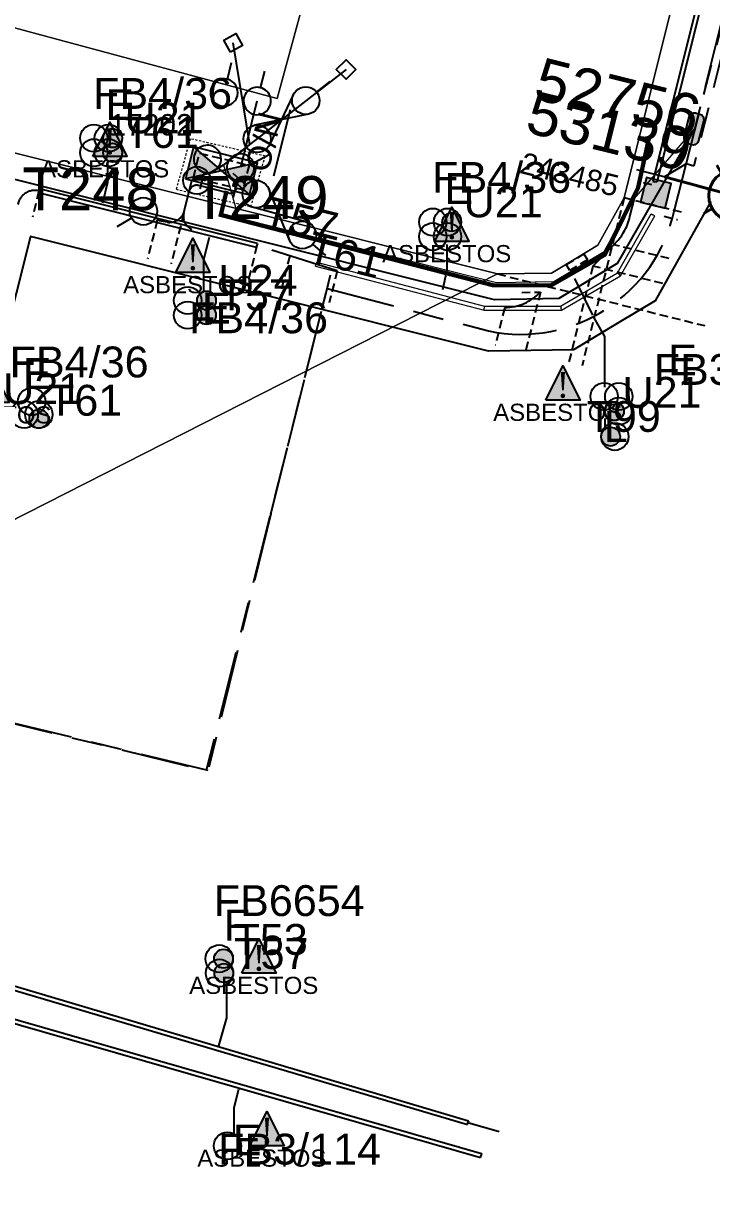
# Model space of a CAD drawing. Header units: metres. Extents: x 313711 to 315840, y 6256069 to 6257554.
# Drawn here: x 315289.8 to 315330, y 6256413.3 to 6256482.2 of the extents above; entities that cross this region are included whole.
import ezdxf
from ezdxf.enums import TextEntityAlignment as Align

# ---------------------------------------------------------------- set-up
doc = ezdxf.new("R2010")
doc.units = ezdxf.units.M
for name, pattern in [('Cable Exist UG', [8.2, 4, -1.2, 1.8, -1.2]), ('DASHED', [0.75, 0.5, -0.25]), ('HIDDEN', [0.375, 0.25, -0.125]), ('HIDDEN2', [0.1875, 0.125, -0.0625])]:
    doc.linetypes.add(name, pattern=pattern)
doc.layers.get('0').update_dxf_attribs({"color": 6})
for name, color, linetype in [('_User DUCT CONFIGS', 7, 'Continuous'), ('_User EARTHING', 7, 'Continuous'), ('Duct_SP_EXT', 7, 'Continuous'), ('Equip_HV_EXT', 7, 'Continuous'), ('Equip_LV_EXT', 7, 'Continuous'), ('Equip_SP_HV_NEW', 2, 'Continuous'), ('Equip_SP_SL_EXT', 7, 'Continuous'), ('Mains_HV_EXT', 7, 'Continuous'), ('Mains_HV_MOD', 3, 'Continuous'), ('Mains_HV_NEW_U72', 2, 'Continuous'), ('Mains_LV_EXT', 7, 'Continuous'), ('Mains_SL_EXT', 7, 'Continuous'), ('Services_SP_EXT', 7, 'Continuous'), ('Sub_SP_EXT', 7, 'Continuous'), ('SupportsUG_SP_LV_SL_EXT', 7, 'Continuous'), ('Trench_SP_EXT', 7, 'Continuous'), ('Trench_SP_NEW', 2, 'Continuous'), ('UG_Details_SP_MISC', 7, 'Continuous')]:
    doc.layers.add(name, color=color, linetype=linetype)
doc.layers.add('Cadastre Land Parcels_SP_EXT', color=9, linetype='Continuous', lineweight=5)
doc.layers.add('Cadastre Other Property_SP_EXT', color=9, linetype='HIDDEN', lineweight=5)
doc.layers.add('UNKNOWN_FEATURES', color=1, linetype='DASHED', plot=False)
doc.styles.add('COLUMN_LABEL', font='arial.ttf')
doc.styles.add('iecARIAL', font='arial.ttf', dxfattribs={"height": 2})
doc.styles.add('iecNAME', font='times.ttf')
doc.styles.add('POLE_LABEL', font='arial.ttf')
doc.styles.get("Standard").update_dxf_attribs({"font": 'arial.ttf'})
doc.styles.add('SWITCH_LABEL', font='arial.ttf', dxfattribs={"height": 2.5})
doc.linetypes.add('Cable New UG', pattern='A,7,-0.25,["x",Standard,S=2,R=0,X=0.2,Y=-0.8],-2.1', length=9.35)
doc.linetypes.add('Cable P UG', pattern='A,6,-0.5,["P",Standard,S=1.7,R=0,X=0.5,Y=-1],-2.9', length=9.4)
doc.linetypes.add('IE Trench HV', pattern='A,7,-0.2,["/",Standard,S=3,R=0,X=0.6,Y=-1.4],-2.5', length=9.7)

# ---------------------------------------------------------------- blocks, each defined once
blk = doc.blocks.new('SUB_PADMOUNT_EXT')
for points in [[(0, 0), (-3.84, 1.92), (-3.84, -1.92)], [(0, 0), (3.84, 1.92), (3.84, -1.92)]]:
    blk.add_hatch(color=256).paths.add_polyline_path(points)
for p, q in [((3.84, 1.92), (-3.84, -1.92)), ((-3.84, 1.92), (3.84, -1.92))]:
    blk.add_line(p, q)
blk.add_lwpolyline([(-3.84, -1.92), (3.84, -1.92), (3.84, 1.92), (-3.84, 1.92)], close=True)
for tag, height, flags, p in [('ASSET_NUM', 3.5, 8, (2, 2)), ('STREET_CODE', 0.2, 9, (1.5, 0)), ('CONSTRUCTED_VOLTAGE', 0.2, 9, (1.5, -0.2)), ('OPERATING_VOLTAGE', 0.2, 9, (1.5, -0.6)), ('ORIENTATION', 0.2, 9, (1.5, -0.8)), ('OWNED_BY', 0.2, 9, (1.5, -1)), ('OPERATED_BY', 0.2, 9, (1.5, -1.2)), ('NO_PHASES', 0.2, 9, (1.5, -0.4)), ('MAINTAINED_BY', 0.2, 9, (1.5, -1.4)), ('SECONDARY_VOLTAGE', 0.2, 9, (1.5, -1.6)), ('STATE', 0.2, 9, (1.5, -1.8)), ('SUBSTATION_TYPE', 0.2, 9, (1.5, -2.2)), ('PARENT', 0.2, 9, (1.5, -2)), ('USAGE', 0.2, 9, (1.5, -2.4)), ('LEGEND', 0.2, 9, (1.5, -2.6)), ('LOCATION', 0.2, 9, (1.5, -2.8)), ('STREETNAME', 0.2, 9, (1.5, -3)), ('SUBURB', 0.2, 9, (1.5, -3.2)), ('Z', 0.2, 1, (1.5, -3.6)), ('NOTES', 0.2, 9, (1.5, -3.4))]:
    blk.add_attdef(tag, text='', height=height, dxfattribs=dict(flags=flags)).set_placement(p, align=Align.MIDDLE_LEFT)
blk = doc.blocks.new('COLUMN_EXT')
blk.add_hatch(color=256).paths.add_polyline_path([(-1.49, 1.48), (-1.49, -1.49), (1.48, -1.49), (1.48, 1.48)])
blk.add_lwpolyline([(-1.49, -1.49), (1.48, -1.49), (1.48, 1.48), (-1.49, 1.48)], close=True)
for tag, height, style, flags, p in [('ASSET_NUM', 2.5, 'COLUMN_LABEL', 8, (2, 2)), ('STRUCTURE_PLANT_NUMBER', 0.2, 'POLE_LABEL', 9, (1.81, 0.03)), ('STREET_CODE', 0.2, 'COLUMN_LABEL', 9, (1.81, -0.2))]:
    blk.add_attdef(tag, text='', height=height, dxfattribs=dict(style=style, flags=flags)).set_placement(p, align=Align.MIDDLE_LEFT)
at = {"flags": 9}
for tag, p in [('COLUMN_TYPE', (1.81, -0.4)), ('OWNED_BY', (1.81, -0.6)), ('STATE', (1.81, -0.8)), ('USAGE', (1.81, -1)), ('LEGEND', (1.81, -1.2)), ('LOCATION', (1.81, -1.4)), ('STREETNAME', (1.81, -1.6)), ('SUBURB', (1.81, -1.8)), ('NOTES', (1.81, -2))]:
    blk.add_attdef(tag, text='', height=0.2, dxfattribs=at).set_placement(p, align=Align.MIDDLE_LEFT)
at = {"flags": 1}
blk.add_attdef('Z', (1.81, -2.35), '', height=0.2, dxfattribs=at)
blk = doc.blocks.new('DUCT_EXT')
blk.add_circle((0, 0.8), 0.8)
at = {"flags": 1}
blk.add_attdef('Z', (0, 0), '', height=0.2, dxfattribs=at)
at = {"flags": 9}
for tag, p in [('DUCT_CODE', (0, 0)), ('XSECT_TYPE', (0, -0.2)), ('STATE', (0, -0.6)), ('FB_REFERENCE', (0, -0.4)), ('NOTES', (0, -0.8))]:
    blk.add_attdef(tag, text='', height=0.2, dxfattribs=at).set_placement(p, align=Align.MIDDLE_LEFT)
blk = doc.blocks.new('SL_LANTERN_EXT')
at = {"lineweight": 40}
for p, q in [((0, 1.968), (0, 6.468)), ((-1.459, 5.676), (-1.061, 5.278)), ((1.458, 5.676), (1.06, 5.278)), ((-2.25, 4.218), (2.25, 4.218)), ((-1.459, 2.759), (-1.061, 3.157)), ((1.458, 2.759), (1.06, 3.157)), ((0, 0), (0, 2.721))]:
    blk.add_line(p, q, dxfattribs=at)
blk.add_circle((0, 4.218), 1.5, dxfattribs=at)
at = {"style": 'iecARIAL', "flags": 8}
blk.add_attdef('ASSET_NUM', (1.5, 1.5), '', height=2.5, dxfattribs=at)
for tag, p, height, flags in [('CONSTRUCTED_VOLTAGE', (0.981, -0.653), 0.2, 9), ('CONTROL_TYPE', (0.981, -0.853), 0.2, 9), ('LANTERN_PURPOSE', (0.981, -1.053), 0.2, 9), ('LANTERN_TYPE', (0.981, -1.253), 0.2, 9), ('NO_PHASES', (0.981, -1.453), 0.2, 9), ('LNUMBER', (2.181, -3.253), 2.5, 8), ('OPERATING_VOLTAGE', (0.981, -1.653), 0.2, 9), ('ORIENTATION', (0.981, -1.853), 0.2, 9), ('OWNED_BY', (0.981, -2.053), 0.2, 9), ('STATE', (0.981, -2.253), 0.2, 9), ('CEXIST', (0.981, -2.653), 0.2, 9), ('CNEW', (0.981, -2.853), 0.2, 9), ('USAGE', (0.981, -2.453), 0.2, 9), ('CNUMBER', (0.981, -3.053), 0.2, 9), ('CREMOVE', (0.981, -3.253), 0.2, 9), ('CREPLACE', (0.981, -3.453), 0.2, 9), ('LKINGHEIGHT', (0.981, -3.653), 0.2, 9), ('LBRACKET', (0.981, -3.853), 0.2, 9), ('LBRACKETVOCAB', (0.981, -4.053), 0.2, 9), ('LCATEGORY', (0.981, -4.253), 0.2, 9), ('LCHARGE1', (0.981, -4.453), 0.2, 9), ('LCHARGE1PERCENT', (0.981, -4.653), 0.2, 9), ('LCHARGE2', (0.981, -4.853), 0.2, 9), ('LCHARGE2PERCENT', (0.981, -5.053), 0.2, 9), ('LCHARGE3', (0.981, -5.253), 0.2, 9), ('LCHARGE3PERCENT', (0.981, -5.453), 0.2, 9), ('LEXIST', (0.981, -5.653), 0.2, 9), ('LLAMP', (0.981, -5.853), 0.2, 9), ('LLAMPVOCAB', (0.981, -6.053), 0.2, 9), ('LMAST', (0.981, -6.253), 0.2, 9), ('LMASTVOCAB', (0.981, -6.453), 0.2, 9), ('LNEW', (0.981, -6.653), 0.2, 9), ('LANTNUMBER', (0.981, -6.853), 0.2, 9), ('LOUTREACH', (0.981, -7.253), 0.2, 9), ('LOUTREACHVOCAB', (0.981, -7.453), 0.2, 9), ('LRATECODE', (0.981, -7.653), 0.2, 9), ('LREMOVE', (0.981, -7.853), 0.2, 9), ('LREPLACE', (0.981, -8.053), 0.2, 9), ('LTYPE', (0.981, -8.253), 0.2, 9), ('LTYPEVOCAB', (0.981, -8.453), 0.2, 9), ('LEGEND', (0.981, -8.653), 0.2, 9), ('LOCATION', (0.981, -8.853), 0.2, 9), ('NOTES', (0.981, -9.053), 0.2, 9), ('STREETNAME', (0.981, -9.253), 0.2, 9), ('SUBURB', (0.981, -9.453), 0.2, 1)]:
    blk.add_attdef(tag, p, '', height=height, dxfattribs=dict(flags=flags))
blk = doc.blocks.new('CCP_EXT')
at = {"flags": 9}
for tag, p in [('USAGE', (0, -1.2)), ('LEGEND', (0, -1.4)), ('STATE', (0, -1.8)), ('LIFE_SUPPORT', (0, -1.6)), ('NOTES', (0, -2))]:
    blk.add_attdef(tag, text='', height=0.2, dxfattribs=at).set_placement(p, align=Align.MIDDLE_LEFT)
blk.add_wipeout([(0, 0.566), (0.566, 0), (0, -0.566), (-0.566, 0)])
blk.add_lwpolyline([(-0.566, 0), (0, 0.566), (0.566, 0), (0, -0.566), (-0.566, 0)])
at = {"flags": 1}
blk.add_attdef('Z', (0, 0), '', height=0.2, dxfattribs=at)
at = {"flags": 9}
for tag, p in [('CCP_TYPE', (0, 0)), ('OPERATING_VOLTAGE', (0, -0.6)), ('CONSTRUCTED_VOLTAGE', (0, -0.2)), ('NO_PHASES', (0, -0.4)), ('ORIENTATION', (0, -0.8)), ('OWNED_BY', (0, -1))]:
    blk.add_attdef(tag, text='', height=0.2, dxfattribs=at).set_placement(p, align=Align.MIDDLE_LEFT)
blk = doc.blocks.new('WARNING_FEATURE_EXT')
h = blk.add_hatch(color=2)
h.dxf.hatch_style = 1
h.paths.add_polyline_path([(0.001, 1.995), (-0.994, -0.001), (0.997, -0.001)])
at = {"color": 18, "true_color": 0x000000}
blk.add_lwpolyline([(-0.994, -0.001), (0.001, 1.995), (0.997, -0.001)], close=True, dxfattribs=at)
at = {"color": 18, "true_color": 0x000000, "insert": (0.001, 0.872), "char_height": 1.5, "attachment_point": 5, "line_spacing_factor": 1.5, "style": 'iecNAME'}
blk.add_mtext_dynamic_manual_height_columns('!', width=1.5, gutter_width=4, heights=[0], dxfattribs=at)
at = {"color": 2, "flags": 1}
for tag, p in [('STATE', (1.191, 2.008)), ('HAZMAT_ID', (1.191, 0.723))]:
    blk.add_attdef(tag, p, '', height=0.8, dxfattribs=at)
at = {"color": 2}
blk.add_attdef('WARNING_TYPE', text='', height=1, dxfattribs=at).set_placement((-4.067, -1.217), (4.875, -1.217), align=Align.ALIGNED)
at = {"color": 2, "flags": 1}
blk.add_attdef('WARNING_DESC', text='', height=0.8, dxfattribs=at).set_placement((1.191, -0.562), align=Align.MIDDLE_CENTER)
blk = doc.blocks.new('LV_UG_DFUSE_OPEN_EXT')
for points in [[(1, 0), (0, 0)], [(6.2, 0.013), (7.2, 0.013)]]:
    blk.add_lwpolyline(points)
for centre in [(1.8, 0), (5.4, 0.011)]:
    blk.add_circle(centre, 0.8)
at = {"flags": 9}
for tag, p in [('ACTUAL_STATUS', (0, 0)), ('OPERATING_VOLTAGE', (0, -0.6)), ('CONSTRUCTED_VOLTAGE', (0, -0.2)), ('NO_PHASES', (0, -0.4)), ('ORIENTATION', (0, -0.8)), ('STATE', (0, -1)), ('SWITCH_TYPE', (0, -1.2)), ('USAGE', (0, -1.4)), ('NOTES', (0, -1.6))]:
    blk.add_attdef(tag, text='', height=0.2, dxfattribs=at).set_placement(p, align=Align.MIDDLE_LEFT)
at = {"flags": 1}
blk.add_attdef('Z', (0, 0), '', height=0.2, dxfattribs=at)
blk = doc.blocks.new('LV_UG_DFUSE_CLOSED_EXT')
for points in [[(5.04, 0.726), (2.156, -0.717)], [(5.049, -0.707), (2.156, 0.717)], [(1, 0), (0, 0)], [(6.2, 0.013), (7.2, 0.013)]]:
    blk.add_lwpolyline(points)
for centre in [(1.8, 0), (5.4, 0.011)]:
    blk.add_circle(centre, 0.8)
at = {"flags": 9}
for tag, p in [('ACTUAL_STATUS', (0, 0)), ('OPERATING_VOLTAGE', (0, -0.6)), ('CONSTRUCTED_VOLTAGE', (0, -0.2)), ('NO_PHASES', (0, -0.4)), ('ORIENTATION', (0, -0.8)), ('STATE', (0, -1)), ('SWITCH_TYPE', (0, -1.2)), ('USAGE', (0, -1.4)), ('NOTES', (0, -1.6))]:
    blk.add_attdef(tag, text='', height=0.2, dxfattribs=at).set_placement(p, align=Align.MIDDLE_LEFT)
at = {"flags": 1}
blk.add_attdef('Z', (0, 0), '', height=0.2, dxfattribs=at)
blk = doc.blocks.new('SWG_HOLEC_SU_EXT')
blk.add_line((1.8, -2), (5.8, -2))
for points in [[(1.8, -0.8, 1), (1.8, 0.8, 1)], [(5.8, -0.8, 1), (5.8, 0.8, 1)]]:
    blk.add_lwpolyline(points, format="xyb", close=True)
for points in [[(1, 0), (0, 0)], [(6.6, 0), (7.6, 0)]]:
    blk.add_lwpolyline(points)
at = {"style": 'SWITCH_LABEL', "flags": 8}
blk.add_attdef('ASSET_NUM', text='', height=2.5, rotation=179.95437, dxfattribs=at).set_placement((-2.4, 0), align=Align.MIDDLE_LEFT)
at = {"flags": 1}
blk.add_attdef('Z', (0, 0), '', height=0.2, dxfattribs=at)
at = {"flags": 9}
for tag, p in [('ACTUAL_STATUS', (0, -0.4)), ('CONSTRUCTED_VOLTAGE', (0, -0.6)), ('OPERATING_VOLTAGE', (0, -1)), ('ORIENTATION', (0, -1.2)), ('OWNED_BY', (0, -1.4)), ('NO_PHASES', (0, -0.8)), ('STATE', (0, -1.8)), ('SWITCH_TYPE', (0, -2)), ('PARENT', (0, -1.6)), ('STREETNAME', (0, -2.6)), ('SUBURB', (0, -2.8)), ('USAGE', (0, -2.2)), ('LOCATION', (0, -2.4)), ('NOTES', (0, -3))]:
    blk.add_attdef(tag, text='', height=0.2, dxfattribs=at).set_placement(p, align=Align.MIDDLE_LEFT)
at = {"style": 'SWITCH_LABEL', "flags": 9}
blk.add_attdef('STREET_CODE', text='', height=0.2, dxfattribs=at).set_placement((0, -0.2), align=Align.MIDDLE_LEFT)
blk = doc.blocks.new('SWG_HOLEC_SU_NO_EXT')
blk.add_line((1.8, -2), (5.8, -2))
for points in [[(1.8, -0.8, 1), (1.8, 0.8, 1)], [(5.8, -0.8, 1), (5.8, 0.8, 1)]]:
    blk.add_lwpolyline(points, format="xyb", close=True)
for points in [[(1, 0), (0, 0)], [(6.6, 0), (7.6, 0)]]:
    blk.add_lwpolyline(points)
at = {"insert": (5.311, -3.639), "char_height": 1.4, "width": 3.88632, "attachment_point": 1, "rotation": 180}
blk.add_mtext('{\\fArial|b0|i0|c0|p34;N/O}', dxfattribs=at)
at = {"style": 'SWITCH_LABEL', "flags": 8}
blk.add_attdef('ASSET_NUM', text='', height=2.5, rotation=179.95437, dxfattribs=at).set_placement((-2.4, 0), align=Align.MIDDLE_LEFT)
at = {"flags": 1}
blk.add_attdef('Z', (0, 0), '', height=0.2, dxfattribs=at)
at = {"flags": 9}
for tag, p in [('ACTUAL_STATUS', (0, -0.4)), ('CONSTRUCTED_VOLTAGE', (0, -0.6)), ('OPERATING_VOLTAGE', (0, -1)), ('ORIENTATION', (0, -1.2)), ('OWNED_BY', (0, -1.4)), ('NO_PHASES', (0, -0.8)), ('STATE', (0, -1.8)), ('SWITCH_TYPE', (0, -2)), ('PARENT', (0, -1.6)), ('STREETNAME', (0, -2.6)), ('SUBURB', (0, -2.8)), ('USAGE', (0, -2.2)), ('LOCATION', (0, -2.4)), ('NOTES', (0, -3))]:
    blk.add_attdef(tag, text='', height=0.2, dxfattribs=at).set_placement(p, align=Align.MIDDLE_LEFT)
at = {"style": 'SWITCH_LABEL', "flags": 9}
blk.add_attdef('STREET_CODE', text='', height=0.2, dxfattribs=at).set_placement((0, -0.2), align=Align.MIDDLE_LEFT)
blk = doc.blocks.new('CABLE_LARGE_EXT')
h = blk.add_hatch(color=256)
edge = h.paths.add_edge_path()
edge.add_arc((0, 0.55), 0.55, 0, 360)
blk.add_circle((0, 0.55), 0.55)
at = {"flags": 1}
blk.add_attdef('Z', (0, 0), '', height=0.2, dxfattribs=at)
at = {"flags": 9}
for tag, p in [('COND_CODE', (0, 0)), ('XSECT_SIZE', (0, -0.6)), ('STATE', (0, -0.4)), ('FB_REFERENCE', (0, -0.2)), ('NOTES', (0, -0.8))]:
    blk.add_attdef(tag, text='', height=0.2, dxfattribs=at).set_placement(p, align=Align.MIDDLE_LEFT)
blk = doc.blocks.new('HV_STJ_NEW')
blk.add_hatch(color=256).paths.add_polyline_path([(0.906, 0.131, 0.414214), (0.586, 0.451), (-0.586, 0.451, 0.414214), (-0.906, 0.131), (-0.906, -0.131, 0.414214), (-0.586, -0.451), (0.586, -0.451, 0.414214), (0.906, -0.131)])
blk.add_lwpolyline([(-0.906, 0.131), (-0.906, -0.131, 0.414214), (-0.586, -0.451), (0.586, -0.451, 0.414214), (0.906, -0.131), (0.906, 0.131, 0.414214), (0.586, 0.451), (-0.586, 0.451, 0.414214)], format="xyb", close=True)
for tag, flags, p in [('ORIENTATION', 9, (1.5, 0)), ('USAGE', 9, (1.5, -0.2)), ('LEGEND', 9, (1.5, -0.4)), ('NOTES', 9, (1.5, -0.6)), ('TYPE', 9, (1.5, -1.4)), ('OWNED_BY', 9, (1.5, -0.8)), ('OPERATED_BY', 9, (1.5, -1)), ('MAINTAINED_BY', 9, (1.5, -1.2)), ('OPERATING_VOLTAGE', 9, (1.5, -1.6)), ('CONSTRUCTED_VOLTAGE', 9, (1.5, -1.8)), ('NUMBER_OF_PHASES', 9, (1.5, -2)), ('Z', 1, (1.5, -2.2))]:
    blk.add_attdef(tag, text='', height=0.2, dxfattribs=dict(flags=flags)).set_placement(p, align=Align.MIDDLE_LEFT)

msp = doc.modelspace()

# ---------------------------------------------------------------- linework, layer by layer
at = {"layer": '_User DUCT CONFIGS'}
for points in [[(315294.742, 6256474.242), (315294.742, 6256472.929), (315294.443, 6256471.722)], [(315300.353, 6256466.578), (315300.353, 6256468.443), (315300.678, 6256469.749)], [(315314.524, 6256469.315), (315314.524, 6256467.819), (315314.279, 6256466.68)], [(315323.055, 6256465.203), (315322.004, 6256467.326)], [(315323.753, 6256460.995), (315323.753, 6256463.946), (315323.121, 6256465.048)], [(315323.758, 6256458.482), (315323.758, 6256459.161)], [(315301.679, 6256426.281), (315301.679, 6256424.225), (315301.209, 6256422.584)], [(315302.129, 6256417.342), (315302.129, 6256418.995), (315302.402, 6256420.061)]]:
    msp.add_lwpolyline(points, dxfattribs=at)
at = {"layer": 'Cadastre Land Parcels_SP_EXT', "linetype": 'Continuous'}
for points in [[(315313.271, 6256509.492), (315294.772, 6256514.122), (315286.801, 6256482.619), (315287.274, 6256482.499), (315304.636, 6256477.824), (315313.271, 6256509.492)], [(315330.658, 6256503.14), (315329.834, 6256504.511), (315327.076, 6256506.042), (315313.271, 6256509.492), (315304.636, 6256477.824), (315287.274, 6256482.499), (315285.548, 6256475.592), (315317.476, 6256467.602), (315320.631, 6256467.654), (315322.244, 6256468.621), (315323.338, 6256469.277), (315324.869, 6256472.035), (315331.512, 6256498.651), (315331.458, 6256501.806), (315330.658, 6256503.14)]]:
    msp.add_lwpolyline(points, close=True, dxfattribs=at)
msp.add_lwpolyline([(315331.512, 6256498.651), (315324.869, 6256472.035), (315323.338, 6256469.277), (315322.244, 6256468.621), (315320.631, 6256467.654), (315317.476, 6256467.602), (315264.818, 6256440.832), (315264.45, 6256442.564), (315271.401, 6256440.817), (315271.033, 6256439.306), (315269.308, 6256432.203), (315266.344, 6256432.923), (315264.818, 6256440.832), (315317.476, 6256467.602), (315285.548, 6256475.592), (315287.274, 6256482.499)], dxfattribs=at)
at = {"layer": 'Cadastre Other Property_SP_EXT', "linetype": 'HIDDEN2'}
msp.add_lwpolyline([(315299.567, 6256475.482), (315298.743, 6256472.535), (315303.106, 6256471.524), (315303.93, 6256474.471), (315299.567, 6256475.482)], close=True, dxfattribs=at)
at = {"layer": 'Duct_SP_EXT'}
for p, q in [((315332.921, 6256498.535), (315326.551, 6256473.009)), ((315333.154, 6256498.477), (315326.784, 6256472.951)), ((315290.766, 6256472.554), (315290.737, 6256472.438)), ((315297.662, 6256470.828), (315290.766, 6256472.554)), ((315326.551, 6256473.009), (315326.667, 6256472.98)), ((315326.784, 6256472.951), (315326.667, 6256472.98)), ((315290.708, 6256472.321), (315290.737, 6256472.438)), ((315297.604, 6256470.596), (315290.708, 6256472.321)), ((315297.604, 6256470.596), (315297.633, 6256470.712)), ((315297.604, 6256470.596), (315297.633, 6256470.712)), ((315303.425, 6256469.139), (315297.604, 6256470.596)), ((315297.662, 6256470.828), (315297.633, 6256470.712)), ((315297.662, 6256470.828), (315297.633, 6256470.712)), ((315303.483, 6256469.372), (315297.662, 6256470.828)), ((315303.425, 6256469.139), (315303.454, 6256469.255)), ((315303.483, 6256469.372), (315303.454, 6256469.255)), ((315282.647, 6256427.81), (315315.728, 6256417.99)), ((315282.716, 6256428.04), (315315.797, 6256418.22)), ((315287.963, 6256424.271), (315316.492, 6256416.072)), ((315288.049, 6256424.496), (315316.558, 6256416.303)), ((315315.728, 6256417.99), (315315.762, 6256418.105)), ((315315.797, 6256418.22), (315315.762, 6256418.105)), ((315316.492, 6256416.072), (315316.525, 6256416.188)), ((315316.558, 6256416.303), (315316.525, 6256416.188))]:
    msp.add_line(p, q, dxfattribs=at)
at = {"layer": 'Mains_HV_EXT', "linetype": 'Cable P UG'}
for points in [[(315328.997, 6256476.09), (315324.46, 6256468.2), (315323.016, 6256467.335), (315321.058, 6256466.161), (315317.303, 6256466.099), (315288.067, 6256473.415), (315280.316, 6256442.663), (315258.23, 6256451.077), (315198.578, 6256464.139), (315188.112, 6256441.751), (315188.112, 6256441.751), (315195.592, 6256402.943)], [(315329.923, 6256471.826), (315326.688, 6256466.039), (315324.558, 6256464.761), (315321.911, 6256463.175), (315316.958, 6256463.093), (315290.244, 6256469.778), (315282.647, 6256439.635), (315257.657, 6256449.155), (315199.712, 6256461.843), (315190.199, 6256441.492), (315197.563, 6256403.338)]]:
    msp.add_lwpolyline(points, dxfattribs=at)
at = {"layer": 'Mains_HV_NEW_U72', "color": 2, "linetype": 'Cable New UG', "lineweight": 0, "flags": 128}
msp.add_lwpolyline([(315301.508, 6256473.953), (315302.372, 6256470.869), (315317.419, 6256467.101), (315320.773, 6256467.156), (315323.71, 6256468.917), (315325.338, 6256471.85), (315328.997, 6256476.09)], dxfattribs=at)
at = {"layer": 'Mains_SL_EXT', "linetype": 'Cable Exist UG'}
msp.add_lwpolyline([(315321.126, 6256511.137), (315328.372, 6256509.326), (315332.352, 6256507.116), (315334.942, 6256502.802), (315335.019, 6256498.25), (315328.94, 6256473.891), (315328.488, 6256474.012), (315327.235, 6256473.254)], dxfattribs=at)
at = {"layer": 'Trench_SP_EXT', "linetype": 'Cable Exist UG'}
for points in [[(315328.238, 6256473.019), (315335.016, 6256499.525), (315335.341, 6256500.798), (315335.341, 6256500.798, 0.429579), (315330.83, 6256508.822), (315330.83, 6256508.822), (315321.148, 6256511.218)], [(315299.187, 6256471.155), (315299.662, 6256473.051), (315299.662, 6256473.051, -0.148703), (315299.776, 6256473.203)], [(315290.737, 6256472.438, 0.432373), (315289.511, 6256471.656)], [(315302.272, 6256472.587), (315302.195, 6256472.465), (315302.195, 6256472.465, -0.328021), (315301.823, 6256472.319), (315301.823, 6256472.319), (315300.057, 6256472.754), (315300.057, 6256472.754, 0.398661), (315299.518, 6256472.476)], [(315304.257, 6256453.6), (315307.548, 6256466.749), (315307.548, 6256466.749), (315316.955, 6256464.274), (315316.955, 6256464.274, 0.413151), (315327.807, 6256471.333), (315327.807, 6256471.333), (315328.238, 6256473.019)], [(315323.049, 6256468.058), (315324.266, 6256469.3), (315324.266, 6256469.3, 0.144952), (315325.214, 6256470.943), (315325.214, 6256470.943), (315325.723, 6256472.98)], [(315299.187, 6256471.155, -0.331892), (315298.216, 6256470.611), (315298.216, 6256470.611), (315297.633, 6256470.712)], [(315299.187, 6256471.155, 0.365531), (315299.653, 6256470.206)], [(315317.908, 6256465.638, 0.201331), (315319.99, 6256466.543)]]:
    msp.add_lwpolyline(points, format="xyb", dxfattribs=at)
for points in [[(315302.991, 6256473.936), (315304.214, 6256474.59)], [(315325.593, 6256473.696), (315328.238, 6256473.019)], [(315308.134, 6256467.775), (315303.454, 6256469.255)], [(315304.257, 6256453.6), (315300.602, 6256438.632), (315278.039, 6256444.142)], [(315315.762, 6256418.105), (315317.59, 6256417.597)]]:
    msp.add_lwpolyline(points, dxfattribs=at)
at = {"layer": 'Trench_SP_NEW', "linetype": 'IE Trench HV', "lineweight": 0, "const_width": 0.25, "flags": 128}
for points in [[(315301.226, 6256471.074), (315317.255, 6256466.934), (315320.606, 6256466.934), (315323.739, 6256468.723), (315325.681, 6256472.612), (315326.338, 6256475.598)], [(315301.682, 6256472.439), (315301.348, 6256471.045)]]:
    msp.add_lwpolyline(points, dxfattribs=at)
at = {"layer": 'UG_Details_SP_MISC', "lineweight": 0}
for p, q in [((315324.488, 6256467.669), (315326.445, 6256471.105)), ((315326.445, 6256471.105), (315326.55, 6256471.046)), ((315324.665, 6256467.494), (315326.654, 6256470.986)), ((315326.654, 6256470.986), (315326.55, 6256471.046)), ((315306.87, 6256468.048), (315306.9, 6256468.164)), ((315306.87, 6256468.048), (315316.699, 6256465.48)), ((315306.931, 6256468.28), (315306.9, 6256468.164)), ((315306.931, 6256468.28), (315316.73, 6256465.72)), ((315321.161, 6256465.72), (315324.488, 6256467.669)), ((315324.488, 6256467.669), (315324.577, 6256467.581)), ((315321.227, 6256465.48), (315324.665, 6256467.494)), ((315324.665, 6256467.494), (315324.577, 6256467.581)), ((315316.699, 6256465.48), (315316.714, 6256465.6)), ((315316.73, 6256465.72), (315316.714, 6256465.6)), ((315316.73, 6256465.72), (315321.161, 6256465.72)), ((315321.161, 6256465.72), (315321.194, 6256465.6)), ((315321.227, 6256465.48), (315321.194, 6256465.6)), ((315316.699, 6256465.48), (315321.227, 6256465.48))]:
    msp.add_line(p, q, dxfattribs=at)
at = {"layer": 'UG_Details_SP_MISC', "linetype": 'Cable Exist UG', "flags": 128}
msp.add_lwpolyline([(315279.627, 6256443.718), (315300.515, 6256438.644), (315304.257, 6256453.6), (315307.484, 6256466.494), (315307.746, 6256467.54)], dxfattribs=at)
at = {"layer": 'UNKNOWN_FEATURES'}
for points in [[(315302.636, 6256472.497), (315299.749, 6256473.21), (315300.104, 6256474.649), (315302.991, 6256473.936), (315302.636, 6256472.497)], [(315326.481, 6256472.79), (315325.723, 6256472.98)], [(315290.737, 6256472.438), (315290.356, 6256470.915)], [(315324.869, 6256472.035), (315322.416, 6256462.231)], [(315328.224, 6256471.198), (315324.869, 6256472.035)], [(315299.187, 6256471.155), (315298.444, 6256468.185)], [(315297.633, 6256470.712), (315297.074, 6256468.476)], [(315327.204, 6256470.96), (315327.978, 6256470.767)], [(315303.454, 6256469.255), (315302.892, 6256467.01)], [(315327.506, 6256468.491), (315324.266, 6256469.3)], [(315305.364, 6256468.651), (315304.855, 6256466.615)], [(315321.5, 6256468.15), (315322.529, 6256468.767), (315322.734, 6256468.424), (315321.705, 6256467.807), (315321.5, 6256468.15)], [(315308.134, 6256467.775), (315307.669, 6256465.915)], [(315323.049, 6256468.058), (315321.638, 6256462.418)], [(315327.132, 6256467.039), (315323.049, 6256468.058)], [(315317.476, 6256467.602), (315329.574, 6256464.583)], [(315318.898, 6256466.525), (315319.99, 6256466.543)], [(315319.99, 6256466.543), (315319.121, 6256463.07)], [(315317.908, 6256465.638), (315317.359, 6256463.445)]]:
    msp.add_lwpolyline(points, dxfattribs=at)

# ---------------------------------------------------------------- block references
at = {"layer": '_User DUCT CONFIGS'}
for name, p, rotation in [('DUCT_EXT', (315294.738, 6256475.517), 90.03147383350176), ('DUCT_EXT', (315295.588, 6256475.517), 90.0314743671105), ('CABLE_LARGE_EXT', (315295.588, 6256475.517), 90.0000000000002), ('DUCT_EXT', (315294.738, 6256474.667), 90.0314743671105), ('DUCT_EXT', (315295.588, 6256474.667), 90.0314743671105), ('CABLE_LARGE_EXT', (315295.588, 6256474.667), 90.0000000000002), ('DUCT_EXT', (315314.516, 6256470.624), 90.03147383350176), ('DUCT_EXT', (315315.366, 6256470.625), 90.0314743671105), ('CABLE_LARGE_EXT', (315315.366, 6256470.625), 90.0000000000002), ('DUCT_EXT', (315314.516, 6256469.775), 90.0314743671105), ('DUCT_EXT', (315315.366, 6256469.775), 90.0314743671105), ('DUCT_EXT', (315300.215, 6256466.049), 90.03147383350176), ('CABLE_LARGE_EXT', (315301.065, 6256466.049), 90.0000000000002), ('DUCT_EXT', (315300.215, 6256465.199), 90.0314743671105), ('CABLE_LARGE_EXT', (315301.065, 6256465.2), 90.0000000000002), ('DUCT_EXT', (315322.908, 6256460.449), 269.9999999999998), ('DUCT_EXT', (315323.758, 6256460.449), 269.9999999999998), ('CABLE_LARGE_EXT', (315323.758, 6256459.599), 269.4303309585081), ('DUCT_EXT', (315323.758, 6256459.599), 269.9999999999998), ('DUCT_EXT', (315323.532, 6256458.12), 269.4766123979401), ('CABLE_LARGE_EXT', (315323.532, 6256458.12), 269.4766123979401), ('DUCT_EXT', (315302.057, 6256427.667), 89.95371849291912), ('CABLE_LARGE_EXT', (315302.057, 6256427.667), 89.95371849291912), ('DUCT_EXT', (315302.07, 6256426.829), 89.95371849291912), ('CABLE_LARGE_EXT', (315302.07, 6256426.829), 89.95371849291912), ('DUCT_EXT', (315302.539, 6256416.755), 89.95371849291912)]:
    msp.add_blockref(name, p, dxfattribs=dict(at, rotation=rotation))
for name, p in [('DUCT_EXT', (315290.315, 6256459.355)), ('DUCT_EXT', (315289.882, 6256458.604)), ('DUCT_EXT', (315290.734, 6256458.604)), ('CABLE_LARGE_EXT', (315290.734, 6256458.604))]:
    msp.add_blockref(name, p, dxfattribs=at)
at = {"layer": '_User EARTHING'}
ref = msp.add_blockref('WARNING_FEATURE_EXT', (315294.874, 6256474.446), dxfattribs=at)
ref.add_attrib('WARNING_TYPE', 'ASBESTOS', (315290.807, 6256473.23), dxfattribs={"layer": '0', "color": 2, "height": 1})
ref = msp.add_blockref('WARNING_FEATURE_EXT', (315314.825, 6256469.501), dxfattribs=at)
ref.add_attrib('WARNING_TYPE', 'ASBESTOS', (315310.758, 6256468.284), dxfattribs={"layer": '0', "color": 2, "height": 1})
ref = msp.add_blockref('WARNING_FEATURE_EXT', (315299.717, 6256467.694), dxfattribs=at)
ref.add_attrib('WARNING_TYPE', 'ASBESTOS', (315295.65, 6256466.477), dxfattribs={"layer": '0', "color": 2, "height": 1})
ref = msp.add_blockref('WARNING_FEATURE_EXT', (315321.301, 6256460.248), dxfattribs=at)
ref.add_attrib('WARNING_TYPE', 'ASBESTOS', (315317.235, 6256459.031), dxfattribs={"layer": '0', "color": 2, "height": 1})
ref = msp.add_blockref('WARNING_FEATURE_EXT', (315288.011, 6256460.099), dxfattribs=at)
ref.add_attrib('WARNING_TYPE', 'ASBESTOS', (315283.944, 6256458.882), dxfattribs={"layer": '0', "color": 2, "height": 1})
ref = msp.add_blockref('WARNING_FEATURE_EXT', (315303.57, 6256426.829), dxfattribs=at)
ref.add_attrib('WARNING_TYPE', 'ASBESTOS', (315299.503, 6256425.612), dxfattribs={"layer": '0', "color": 2, "height": 1})
ref = msp.add_blockref('WARNING_FEATURE_EXT', (315304.039, 6256416.755), dxfattribs=at)
ref.add_attrib('WARNING_TYPE', 'ASBESTOS', (315299.973, 6256415.538), dxfattribs={"layer": '0', "color": 2, "height": 1})
at = {"layer": 'Equip_HV_EXT'}
ref = msp.add_blockref('SWG_HOLEC_SU_EXT', (315302.064, 6256472.056), dxfattribs=dict(at, rotation=75.95018118251573))
ref.add_attrib('ASSET_NUM', 'T249', dxfattribs={"layer": '0', "height": 2.5, "style": 'SWITCH_LABEL'}).set_placement((315299.665, 6256473.306), align=Align.TOP_LEFT)
at = {"layer": 'Equip_LV_EXT'}
for name, p, rotation in [('LV_UG_DFUSE_OPEN_EXT', (315301.508, 6256473.953), 209.9038819134923), ('LV_UG_DFUSE_CLOSED_EXT', (315302.065, 6256473.456), 318.2564628796118)]:
    msp.add_blockref(name, p, dxfattribs=dict(at, rotation=rotation))
at = {"layer": 'Equip_SP_HV_NEW', "rotation": 255.8261948636288}
msp.add_blockref('HV_STJ_NEW', (315328.943, 6256476.058), dxfattribs=at)
at = {"layer": 'Equip_SP_SL_EXT'}
ref = msp.add_blockref('SL_LANTERN_EXT', (315327.235, 6256473.254), dxfattribs=dict(at, rotation=255.0129596759739))
ref.add_attrib('ASSET_NUM', '52756', dxfattribs={"layer": '0', "height": 2.5, "rotation": 345.98676, "style": 'iecARIAL'}).set_placement((315328.735, 6256474.754), align=Align.BOTTOM_RIGHT)
ref = msp.add_blockref('SL_LANTERN_EXT', (315327.235, 6256473.254), dxfattribs=dict(at, rotation=255.0129596759739))
ref.add_attrib('ASSET_NUM', '53139', dxfattribs={"layer": '0', "height": 2.5, "rotation": 345.98676, "style": 'iecARIAL'}).set_placement((315328.735, 6256474.754), align=Align.MIDDLE_RIGHT)
at = {"layer": 'Sub_SP_EXT'}
ref = msp.add_blockref('SUB_PADMOUNT_EXT', (315301.382, 6256473.609), dxfattribs=dict(at, xscale=0.5, yscale=0.5, zscale=0.5, rotation=345.9501811028611))
ref.add_attrib('ASSET_NUM', '17202', dxfattribs={"layer": '0', "height": 1.25}).set_placement((315297.277, 6256475.297), align=Align.BOTTOM_CENTER)
at = {"layer": 'SupportsUG_SP_LV_SL_EXT'}
ref = msp.add_blockref('COLUMN_EXT', (315326.72, 6256472.329), dxfattribs=dict(at, xscale=0.5, yscale=0.5, zscale=0.5, rotation=75.98675614712202))
ref.add_attrib('ASSET_NUM', '243485', dxfattribs={"layer": '0', "height": 1.25, "rotation": 345.98676, "style": 'COLUMN_LABEL'}).set_placement((315324.672, 6256473.305), align=Align.TOP_RIGHT)

# ---------------------------------------------------------------- texts
at = {"layer": '_User DUCT CONFIGS'}
for s, p in [('FB4/36', (315293.895, 6256477.222)), ('E', (315294.615, 6256476.571)), ('U21', (315295.733, 6256475.797)), ('T61', (315295.734, 6256474.947)), ('FB4/36', (315313.674, 6256472.33)), ('E', (315314.394, 6256471.678)), ('U21', (315315.511, 6256470.904)), ('U24', (315301.21, 6256466.329)), ('T57', (315301.211, 6256465.479)), ('E', (315300.246, 6256464.709)), ('FB4/36', (315299.495, 6256464.142)), ('FB4/36', (315289.028, 6256461.565)), ('FB3/108', (315326.593, 6256461.13)), ('E', (315327.439, 6256461.683)), ('E', (315289.796, 6256460.888)), ('U21', (315288.65, 6256460.007)), ('U21', (315324.775, 6256459.794)), ('T61', (315291.262, 6256459.333)), ('T99', (315322.68, 6256458.391)), ('L', (315323.679, 6256457.798)), ('FB6654', (315300.935, 6256430.154)), ('F', (315301.522, 6256428.726)), ('T53', (315302.086, 6256427.891)), ('T57', (315302.125, 6256427.069)), ('FB3/114', (315301.184, 6256415.662)), ('E', (315302.044, 6256416.191))]:
    msp.add_text(s, height=1.8, dxfattribs=at).set_placement(p)
at = {"layer": 'Mains_LV_EXT'}
for s, p in [('T57', (315303.687, 6256470.418)), ('T61', (315306.276, 6256468.363))]:
    msp.add_text(s, height=1.8, rotation=345.95018, dxfattribs=at).set_placement(p)

# ---------------------------------------------------------------- next in the draw order: block references
at = {"layer": 'Services_SP_EXT', "rotation": 74.69605299022317}
msp.add_blockref('CCP_EXT', (315302.07, 6256481.079), dxfattribs=at)
at = {"layer": 'Services_SP_EXT'}
msp.add_blockref('CCP_EXT', (315308.65, 6256479.527), dxfattribs=at)

# ---------------------------------------------------------------- next in the draw order: linework, layer by layer
at = {"layer": 'Mains_HV_MOD', "linetype": 'Cable Exist UG'}
msp.add_lwpolyline([(315279.891, 6256534.665), (315282.938, 6256526.359), (315296.956, 6256522.853), (315315.455, 6256518.223), (315329.261, 6256514.773), (315333.344, 6256513.749), (315334.263, 6256513.519), (315334.518, 6256498.308), (315328.997, 6256476.09)], dxfattribs=at)
at = {"layer": 'Services_SP_EXT'}
for points in [[(315303.036, 6256475.145), (315302.07, 6256481.079)], [(315308.65, 6256479.527), (315301.508, 6256473.953)]]:
    msp.add_lwpolyline(points, dxfattribs=at)

# ---------------------------------------------------------------- next in the draw order: block references
at = {"layer": 'Equip_HV_EXT'}
ref = msp.add_blockref('SWG_HOLEC_SU_NO_EXT', (315300.128, 6256472.559), dxfattribs=dict(at, rotation=75.95018121486838))
ref.add_attrib('ASSET_NUM', 'T248', dxfattribs={"layer": '0', "height": 2.5, "style": 'SWITCH_LABEL'}).set_placement((315297.729, 6256473.809), align=Align.TOP_RIGHT)
at = {"layer": 'Equip_LV_EXT', "rotation": 37.96763243657684}
msp.add_blockref('LV_UG_DFUSE_CLOSED_EXT', (315302.049, 6256474.375), dxfattribs=at)

doc.saveas('drawing.dxf')
